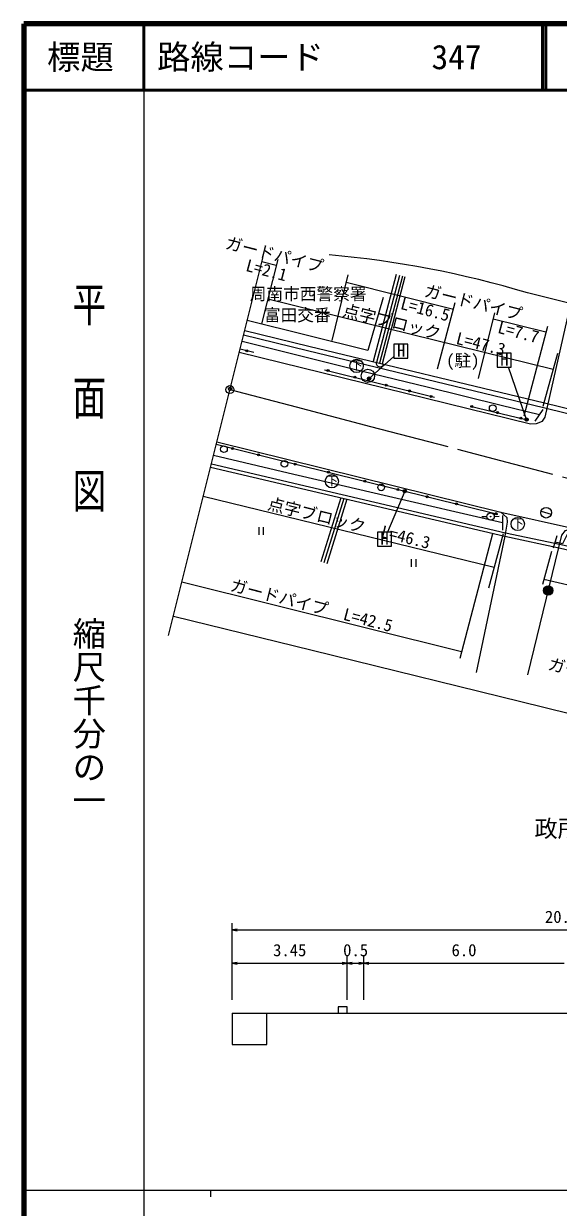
# Model space of a CAD drawing. Units: millimetres at full size, sheet at 1:1000, with parts at other scales. Extents: x 40000 to 215591630, y -28393650 to 380000.
# Drawn here: x 40000 to 120142, y 202409 to 380000 of the extents above; entities that cross this region are included whole.
import ezdxf
from ezdxf.enums import TextEntityAlignment as Align

# ---------------------------------------------------------------- set-up
doc = ezdxf.new("R2010")
doc.units = ezdxf.units.MM
doc.header["$LTSCALE"] = 1000
doc.header["$PDMODE"] = 32
doc.header["$PDSIZE"] = 500
doc.linetypes.add('CHAIN', pattern=[18.5, 12, -1.5, 3.5, -1.5])
for name, color, linetype, lineweight in [('M-BGD', 7, 'Continuous', 25), ('M-BGD-EXST', 7, 'Continuous', 25), ('M-BMK', 2, 'CHAIN', 13), ('M-BMK-OTRS', 5, 'Continuous', 25), ('M-BMK-SRVR', 3, 'Continuous', 25), ('M-STR-HTXT', 7, 'Continuous', 13), ('M-STR-STRC', 7, 'Continuous', 25), ('M-TTL', 2, 'Continuous', 140), ('M-TTL-BAND', 7, 'Continuous', 25), ('M-TTL-LINE', 7, 'Continuous', 50)]:
    doc.layers.add(name, color=color, linetype=linetype, lineweight=lineweight)
for name, color, linetype in [('M-BMK-HTXT', 7, 'Continuous'), ('M-OTRS', 6, 'Continuous'), ('M-TTL-TXT', 7, 'Continuous')]:
    doc.layers.add(name, color=color, linetype=linetype)
doc.styles.add('@ＭＳ ゴシック', font='')
doc.styles.add('ＭＳ ゴシック', font='')
doc.styles.get('@ＭＳ ゴシック').set_extended_font_data('@MS Gothic')
doc.styles.get('ＭＳ ゴシック').set_extended_font_data('MS Gothic')

# ---------------------------------------------------------------- blocks, each defined once
blk = doc.blocks.new('open_arrow')
at = {"color": 0, "linetype": 'Continuous', "lineweight": -2}
blk.add_lwpolyline([(7.5, 1.25), (0, 0), (7.5, -1.25)], dxfattribs=at)
blk = doc.blocks.new('F25')
at = {"layer": 'M-BGD'}
blk.add_hatch(color=256, dxfattribs=at).paths.add_polyline_path([(-74, 44, 1), (26, 44, 1)])
for p, q in [((-574, 44), (-1324, 44)), ((526, 44), (1276, 44))]:
    blk.add_line(p, q, dxfattribs=at)
for radius in [550, 50]:
    blk.add_circle((-24, 44), radius, dxfattribs=at)

msp = doc.modelspace()

# ---------------------------------------------------------------- hatches: boundary and pattern name
at = {"layer": 'M-BGD'}
msp.add_hatch(color=256, dxfattribs=at).paths.add_polyline_path([(117936, 294974, 1), (119336, 294974, 0.41421), (118636, 295674, 0.41421)])
at = {"layer": 'M-BGD-EXST'}
for points in [[(92019, 326739, 0.41421), (91769, 326989, 0.41421), (91519, 326739, 1)], [(115635, 320594, 0.41421), (115385, 320844, 0.41421), (115135, 320594, 1)], [(97370, 309862, 0.41421), (97120, 310112, 0.41421), (96870, 309862, 1)]]:
    msp.add_hatch(color=256, dxfattribs=at).paths.add_polyline_path(points)

# ---------------------------------------------------------------- linework, layer by layer
at = {"layer": 'M-BGD'}
for p, q in [((95852, 342362), (92404, 329296)), ((96336, 342235), (92891, 329178)), ((96771, 342120), (93328, 329073)), ((97158, 342018), (93717, 328979)), ((74476, 330647), (72429, 331157)), ((85111, 328087), (101599, 323945)), ((106935, 322618), (115091, 320658)), ((87529, 308865), (84559, 299256)), ((87968, 308762), (84989, 299123)), ((88456, 308647), (85467, 298975)), ((111507, 306714), (122283, 304296)), ((117551, 306864), (119082, 306398)), ((75238, 304437), (75238, 303319)), ((75905, 304437), (75905, 303319)), ((98109, 299645), (98109, 298527)), ((98775, 299645), (98775, 298527)), ((71261, 231531), (171261, 231531))]:
    msp.add_line(p, q, dxfattribs=at)
for points in [[(72312, 330690), (115956, 319963), (116872, 319993), (117773, 320368), (118178, 320983), (122163, 338645)], [(93892, 338914), (91568, 330967), (73504, 335471)], [(73131, 333975), (82729, 331632), (118078, 323096), (125197, 321360), (168567, 310690), (184363, 307368), (198086, 304219), (204928, 303220), (204931, 303219)], [(72962, 333295), (82564, 330952), (117912, 322415), (125030, 320680), (168412, 310008), (184212, 306685), (197957, 303530), (203516, 302719)], [(68872, 316891), (80795, 313897), (111059, 306417)], [(68960, 317245), (111507, 306714), (112445, 305908), (112496, 305223), (112106, 303089), (107826, 282652)], [(68014, 313451), (112106, 303089), (120448, 301307), (133474, 298277)], [(68147, 313985), (112227, 303626), (120568, 301844), (134799, 298533), (142156, 296824), (157126, 293170), (166673, 291056), (176724, 288748), (178648, 288337), (195223, 284943), (200706, 283896), (210374, 282216), (234228, 278768), (239871, 269981), (234501, 249342), (237520, 248475), (235653, 241939)], [(115549, 282314), (120656, 303257), (121206, 303979), (122283, 304296), (136161, 301165), (136533, 300861), (136685, 300135)], [(71261, 231531), (71261, 226824), (76434, 226824), (76434, 231531)], [(88511, 231531), (88511, 232467), (87138, 232467), (87138, 231531)]]:
    msp.add_lwpolyline(points, dxfattribs=at)
for centre, radius in [((73452, 330902), 150), ((85619, 327959), 150), ((89628, 326952), 150), ((94322, 325773), 150), ((97836, 324890), 150), ((101082, 324075), 150), ((107189, 322557), 150), ((110304, 322301), 500), ((111013, 321638), 150), ((114522, 320795), 150), ((70024, 316149), 500), ((71319, 316276), 150), ((75216, 315298), 150), ((79077, 313949), 500), ((80691, 313924), 150), ((85672, 312692), 150), ((91122, 311345), 150), ((93595, 310431), 500), ((96095, 310116), 150), ((100474, 309033), 150), ((104889, 307942), 150), ((118316, 306631), 800), ((110796, 306482), 150), ((118636, 294974), 700)]:
    msp.add_circle(centre, radius, dxfattribs=at)
msp.add_arc((93443, 329151), 625, 175.96877, 336.87729, dxfattribs=at)
at = {"layer": 'M-BGD-EXST'}
for p, q in [((97605, 331900), (95505, 331900)), ((95505, 331900), (95505, 329800)), ((97605, 329800), (97605, 331900)), ((113085, 330565), (110985, 330565)), ((110985, 330565), (110985, 328465)), ((113085, 328465), (113085, 330565)), ((91769, 326739), (95505, 330060)), ((95505, 329800), (97605, 329800)), ((110985, 328465), (113085, 328465)), ((115385, 320594), (112657, 328465)), ((97120, 309862), (94523, 303683)), ((95117, 303683), (93017, 303683)), ((93017, 303683), (93017, 301583)), ((95117, 301583), (95117, 303683)), ((93017, 301583), (95117, 301583))]:
    msp.add_line(p, q, dxfattribs=at)
for centre, radius in [((89894, 328659), 1000), ((91607, 327164), 1000), ((91769, 326739), 250), ((115385, 320594), 250), ((86190, 311345), 1000), ((97120, 309862), 250), ((114058, 304933), 1000)]:
    msp.add_circle(centre, radius, dxfattribs=at)
at = {"layer": 'M-BMK'}
msp.add_lwpolyline([(70919, 325102), (80824, 322509), (91965, 319569), (107693, 315473), (131215, 309266), (147000, 305413), (159330, 302378), (171271, 299656), (179923, 297760), (189078, 295764), (192595, 295070), (196822, 294331), (204777, 292868), (214360, 291129), (219738, 290254), (224825, 289530), (230025, 288984), (247312, 287536)], dxfattribs=at)
at = {"layer": 'M-BMK-OTRS'}
msp.add_line((61723, 288219), (75833, 344813), dxfattribs=at)
at = {"layer": 'M-BMK-SRVR'}
msp.add_circle((70919, 325102), 600, dxfattribs=at)
at = {"layer": 'M-OTRS'}
msp.add_point((70938, 325207), dxfattribs=at)
at = {"layer": 'M-STR-HTXT'}
for p, q in [((78085, 344595), (75625, 334942)), ((77859, 343706), (75692, 344247)), ((88600, 342314), (86196, 332481)), ((88329, 341206), (104431, 337163)), ((152723, 330242), (115534, 339597)), ((119357, 328091), (76579, 338686)), ((102056, 328190), (104692, 338150)), ((110591, 336613), (108108, 326741)), ((110371, 335739), (118293, 333788)), ((118501, 334587), (114989, 321091)), ((120022, 330526), (117846, 322563)), ((110544, 298411), (66914, 309040)), ((105411, 284816), (110345, 303503)), ((109711, 295377), (111939, 303493)), ((119117, 300794), (117780, 295839)), ((105654, 285738), (63712, 296195)), ((71261, 233531), (71261, 245031)), ((71261, 244031), (171261, 244031)), ((71261, 233531), (71261, 240031)), ((88511, 233531), (88511, 240031)), ((88511, 233531), (88511, 240031)), ((91011, 233531), (91011, 240031)), ((71261, 239031), (88511, 239031)), ((88511, 239031), (91011, 239031)), ((91011, 239031), (121011, 239031))]:
    msp.add_line(p, q, dxfattribs=at)
for points in [[(194249, 280230), (165257, 285627), (117980, 296581)], [(62444, 291109), (83233, 286012), (117757, 277486), (144649, 270847), (162759, 266297), (180033, 262086), (196454, 258930), (207299, 257136), (214881, 256042), (227765, 254382), (238798, 253251)]]:
    msp.add_lwpolyline(points, dxfattribs=at)
msp.add_arc((72725, 196957), 148926, 73.2943, 84.96935, dxfattribs=at)
at = {"layer": 'M-STR-STRC'}
for p, q in [((117817, 322089), (116642, 320352)), ((111777, 306219), (111772, 303993)), ((119916, 303168), (119390, 301286))]:
    msp.add_line(p, q, dxfattribs=at)
for points in [[(72736, 332389), (89162, 328278), (100460, 325509), (111575, 322775), (117313, 321344)], [(111774, 305106), (94047, 309197), (79631, 312548), (68458, 315233)], [(121777, 303963), (120770, 301976), (119653, 302227)]]:
    msp.add_lwpolyline(points, dxfattribs=at)
at = {"layer": 'M-TTL'}
for p, q in [((40000, 380000), (40000, 20000)), ((680000, 380000), (40000, 380000))]:
    msp.add_line(p, q, dxfattribs=at)
at = {"layer": 'M-TTL-BAND'}
for p, q in [((58000, 370000), (58000, 20000)), ((40000, 205000), (579000, 205000)), ((68000, 205000), (68000, 204000))]:
    msp.add_line(p, q, dxfattribs=at)
at = {"layer": 'M-TTL-LINE'}
for p, q in [((58000, 380000), (58000, 370000)), ((117750, 380000), (117750, 370000)), ((118250, 380000), (118250, 370000)), ((40000, 370000), (680000, 370000))]:
    msp.add_line(p, q, dxfattribs=at)

# ---------------------------------------------------------------- block references
at = {"rotation": 1.96421}
msp.add_blockref('F25', (110026, 306004), dxfattribs=at)
at = {"layer": 'M-STR-HTXT', "xscale": 100, "yscale": 100}
for p in [(71261, 244031), (71261, 239031), (88511, 239031), (91011, 239031)]:
    msp.add_blockref('open_arrow', p, dxfattribs=at)
at = {"layer": 'M-STR-HTXT', "xscale": 100, "yscale": 100, "rotation": 180}
for p in [(88511, 239031), (91011, 239031)]:
    msp.add_blockref('open_arrow', p, dxfattribs=at)

# ---------------------------------------------------------------- texts
at = {"layer": 'M-BGD-EXST', "style": 'ＭＳ ゴシック'}
for s, height, p in [('H', 1833, (95957, 329492)), ('H', 1833, (111437, 328157)), ('下', 1320, (89042, 327672)), ('下', 1320, (85338, 310357)), ('下', 1320, (113206, 303945)), ('H', 1833, (93470, 301275))]:
    msp.add_text(s, height=height, dxfattribs=at).set_placement(p, align=Align.BOTTOM_LEFT)
at = {"layer": 'M-BMK-HTXT', "style": 'ＭＳ ゴシック'}
for s, height, p in [('周南市西警察署', 1833, (73893, 337991)), ('富田交番', 1833, (76009, 334817)), ('(駐)', 1833, (103327, 327991)), ('政所三丁目', 2566, (116558, 257184))]:
    msp.add_text(s, height=height, dxfattribs=at).set_placement(p, align=Align.BOTTOM_LEFT)
at = {"layer": 'M-STR-HTXT', "style": 'ＭＳ ゴシック'}
for s, rotation, p in [('ガードパイプ', 345.842, (69971, 345778)), ('L=2.1', 345.209, (73025, 342400)), ('ガードパイプ', 345.842, (99791, 338608)), ('点字ブロック  L=47.3', 346.048, (87571, 335667)), ('L=16.5', 345.209, (96216, 336694)), ('L=7.7', 345.209, (110787, 333104)), ('点字ブロック  L=46.3', 346.108, (76302, 306647)), ('ガードパイプ  L=42.5', 345.514, (70698, 294431)), ('ガードパイプ', 344.716, (118336, 282634))]:
    msp.add_text(s, height=1833, rotation=rotation, dxfattribs=at).set_placement(p, align=Align.BOTTOM_LEFT)
for s, p in [('20.00', (118136, 244531)), ('3.45', (77386, 239531)), ('0.5', (87886, 239531)), ('6.0', (104136, 239531))]:
    msp.add_text(s, height=1833, dxfattribs=at).set_placement(p, align=Align.BOTTOM_LEFT)
at = {"layer": 'M-TTL-BAND', "style": '@ＭＳ ゴシック', "width": 1.4}
msp.add_text('平  面  図', height=3666, rotation=270, dxfattribs=at).set_placement((49777, 306475), align=Align.MIDDLE_RIGHT)
at = {"layer": 'M-TTL-BAND', "style": '@ＭＳ ゴシック'}
msp.add_text('縮尺千分の一', height=3666, rotation=270, dxfattribs=at).set_placement((49777, 261030), align=Align.MIDDLE_RIGHT)
at = {"layer": 'M-TTL-TXT', "style": 'ＭＳ ゴシック'}
msp.add_text('標題', height=3666, dxfattribs=at).set_placement((48500, 375000), align=Align.MIDDLE_CENTER)
for s, p in [('路線コード', (60000, 375000)), ('347', (101142, 375000))]:
    msp.add_text(s, height=3666, dxfattribs=at).set_placement(p, align=Align.MIDDLE_LEFT)

doc.saveas('drawing.dxf')
